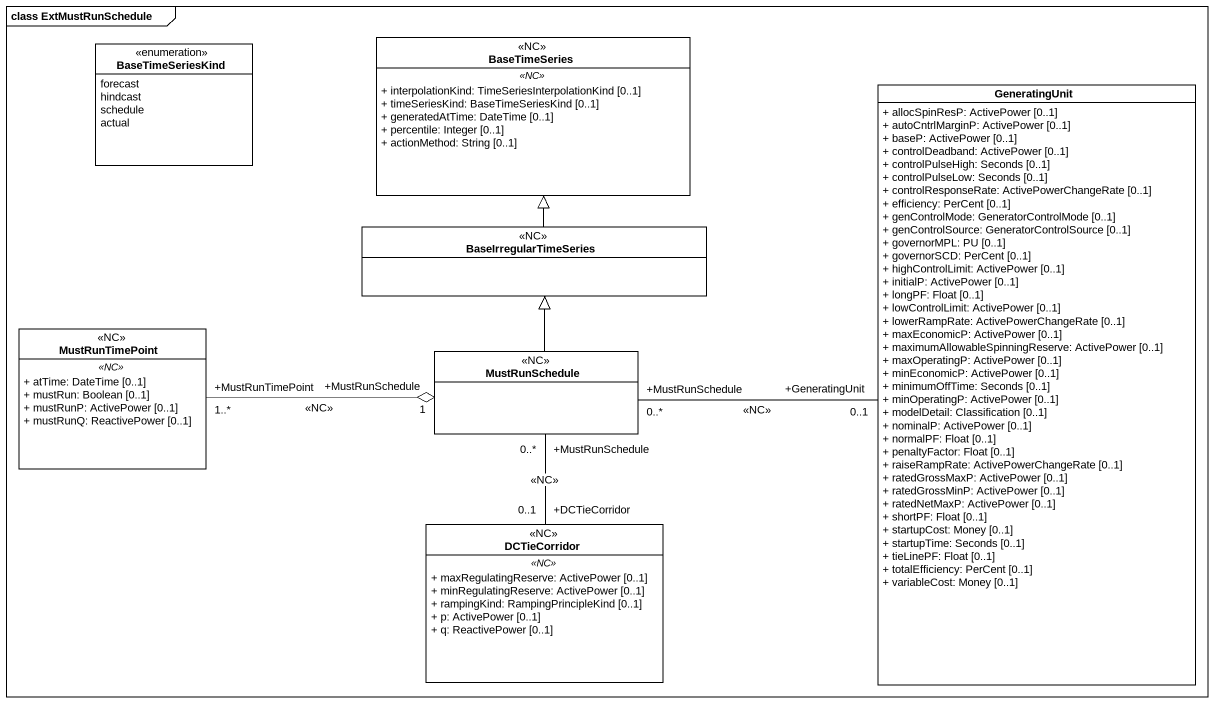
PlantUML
@startuml
mainframe class ExtMustRunSchedule
hide circle
hide empty members
skinparam classAttributeIconSize 0
enum BaseTimeSeriesKind {
  forecast
  hindcast
  schedule
  actual
}
class BaseTimeSeries <<NC>> {
  .. <<NC>> ..
  + interpolationKind: TimeSeriesInterpolationKind [0..1]
  + timeSeriesKind: BaseTimeSeriesKind [0..1]
  + generatedAtTime: DateTime [0..1]
  + percentile: Integer [0..1]
  + actionMethod: String [0..1]
}
class GeneratingUnit {
  + allocSpinResP: ActivePower [0..1]
  + autoCntrlMarginP: ActivePower [0..1]
  + baseP: ActivePower [0..1]
  + controlDeadband: ActivePower [0..1]
  + controlPulseHigh: Seconds [0..1]
  + controlPulseLow: Seconds [0..1]
  + controlResponseRate: ActivePowerChangeRate [0..1]
  + efficiency: PerCent [0..1]
  + genControlMode: GeneratorControlMode [0..1]
  + genControlSource: GeneratorControlSource [0..1]
  + governorMPL: PU [0..1]
  + governorSCD: PerCent [0..1]
  + highControlLimit: ActivePower [0..1]
  + initialP: ActivePower [0..1]
  + longPF: Float [0..1]
  + lowControlLimit: ActivePower [0..1]
  + lowerRampRate: ActivePowerChangeRate [0..1]
  + maxEconomicP: ActivePower [0..1]
  + maximumAllowableSpinningReserve: ActivePower [0..1]
  + maxOperatingP: ActivePower [0..1]
  + minEconomicP: ActivePower [0..1]
  + minimumOffTime: Seconds [0..1]
  + minOperatingP: ActivePower [0..1]
  + modelDetail: Classification [0..1]
  + nominalP: ActivePower [0..1]
  + normalPF: Float [0..1]
  + penaltyFactor: Float [0..1]
  + raiseRampRate: ActivePowerChangeRate [0..1]
  + ratedGrossMaxP: ActivePower [0..1]
  + ratedGrossMinP: ActivePower [0..1]
  + ratedNetMaxP: ActivePower [0..1]
  + shortPF: Float [0..1]
  + startupCost: Money [0..1]
  + startupTime: Seconds [0..1]
  + tieLinePF: Float [0..1]
  + totalEfficiency: PerCent [0..1]
  + variableCost: Money [0..1]
}
class BaseIrregularTimeSeries <<NC>>
class MustRunTimePoint <<NC>> {
  .. <<NC>> ..
  + atTime: DateTime [0..1]
  + mustRun: Boolean [0..1]
  + mustRunP: ActivePower [0..1]
  + mustRunQ: ReactivePower [0..1]
}
class MustRunSchedule <<NC>>
class DCTieCorridor <<NC>> {
  .. <<NC>> ..
  + maxRegulatingReserve: ActivePower [0..1]
  + minRegulatingReserve: ActivePower [0..1]
  + rampingKind: RampingPrincipleKind [0..1]
  + p: ActivePower [0..1]
  + q: ReactivePower [0..1]
}
BaseIrregularTimeSeries -up-|> BaseTimeSeries
MustRunTimePoint "+MustRunTimePoint\n1..*" -right-o "+MustRunSchedule\n1" MustRunSchedule : <<NC>>
MustRunSchedule "+MustRunSchedule\n0..*" -right- "+GeneratingUnit\n0..1" GeneratingUnit : <<NC>>
MustRunSchedule -up-|> BaseIrregularTimeSeries
DCTieCorridor "+DCTieCorridor\n0..1" -up- "+MustRunSchedule\n0..*" MustRunSchedule : <<NC>>
@enduml
